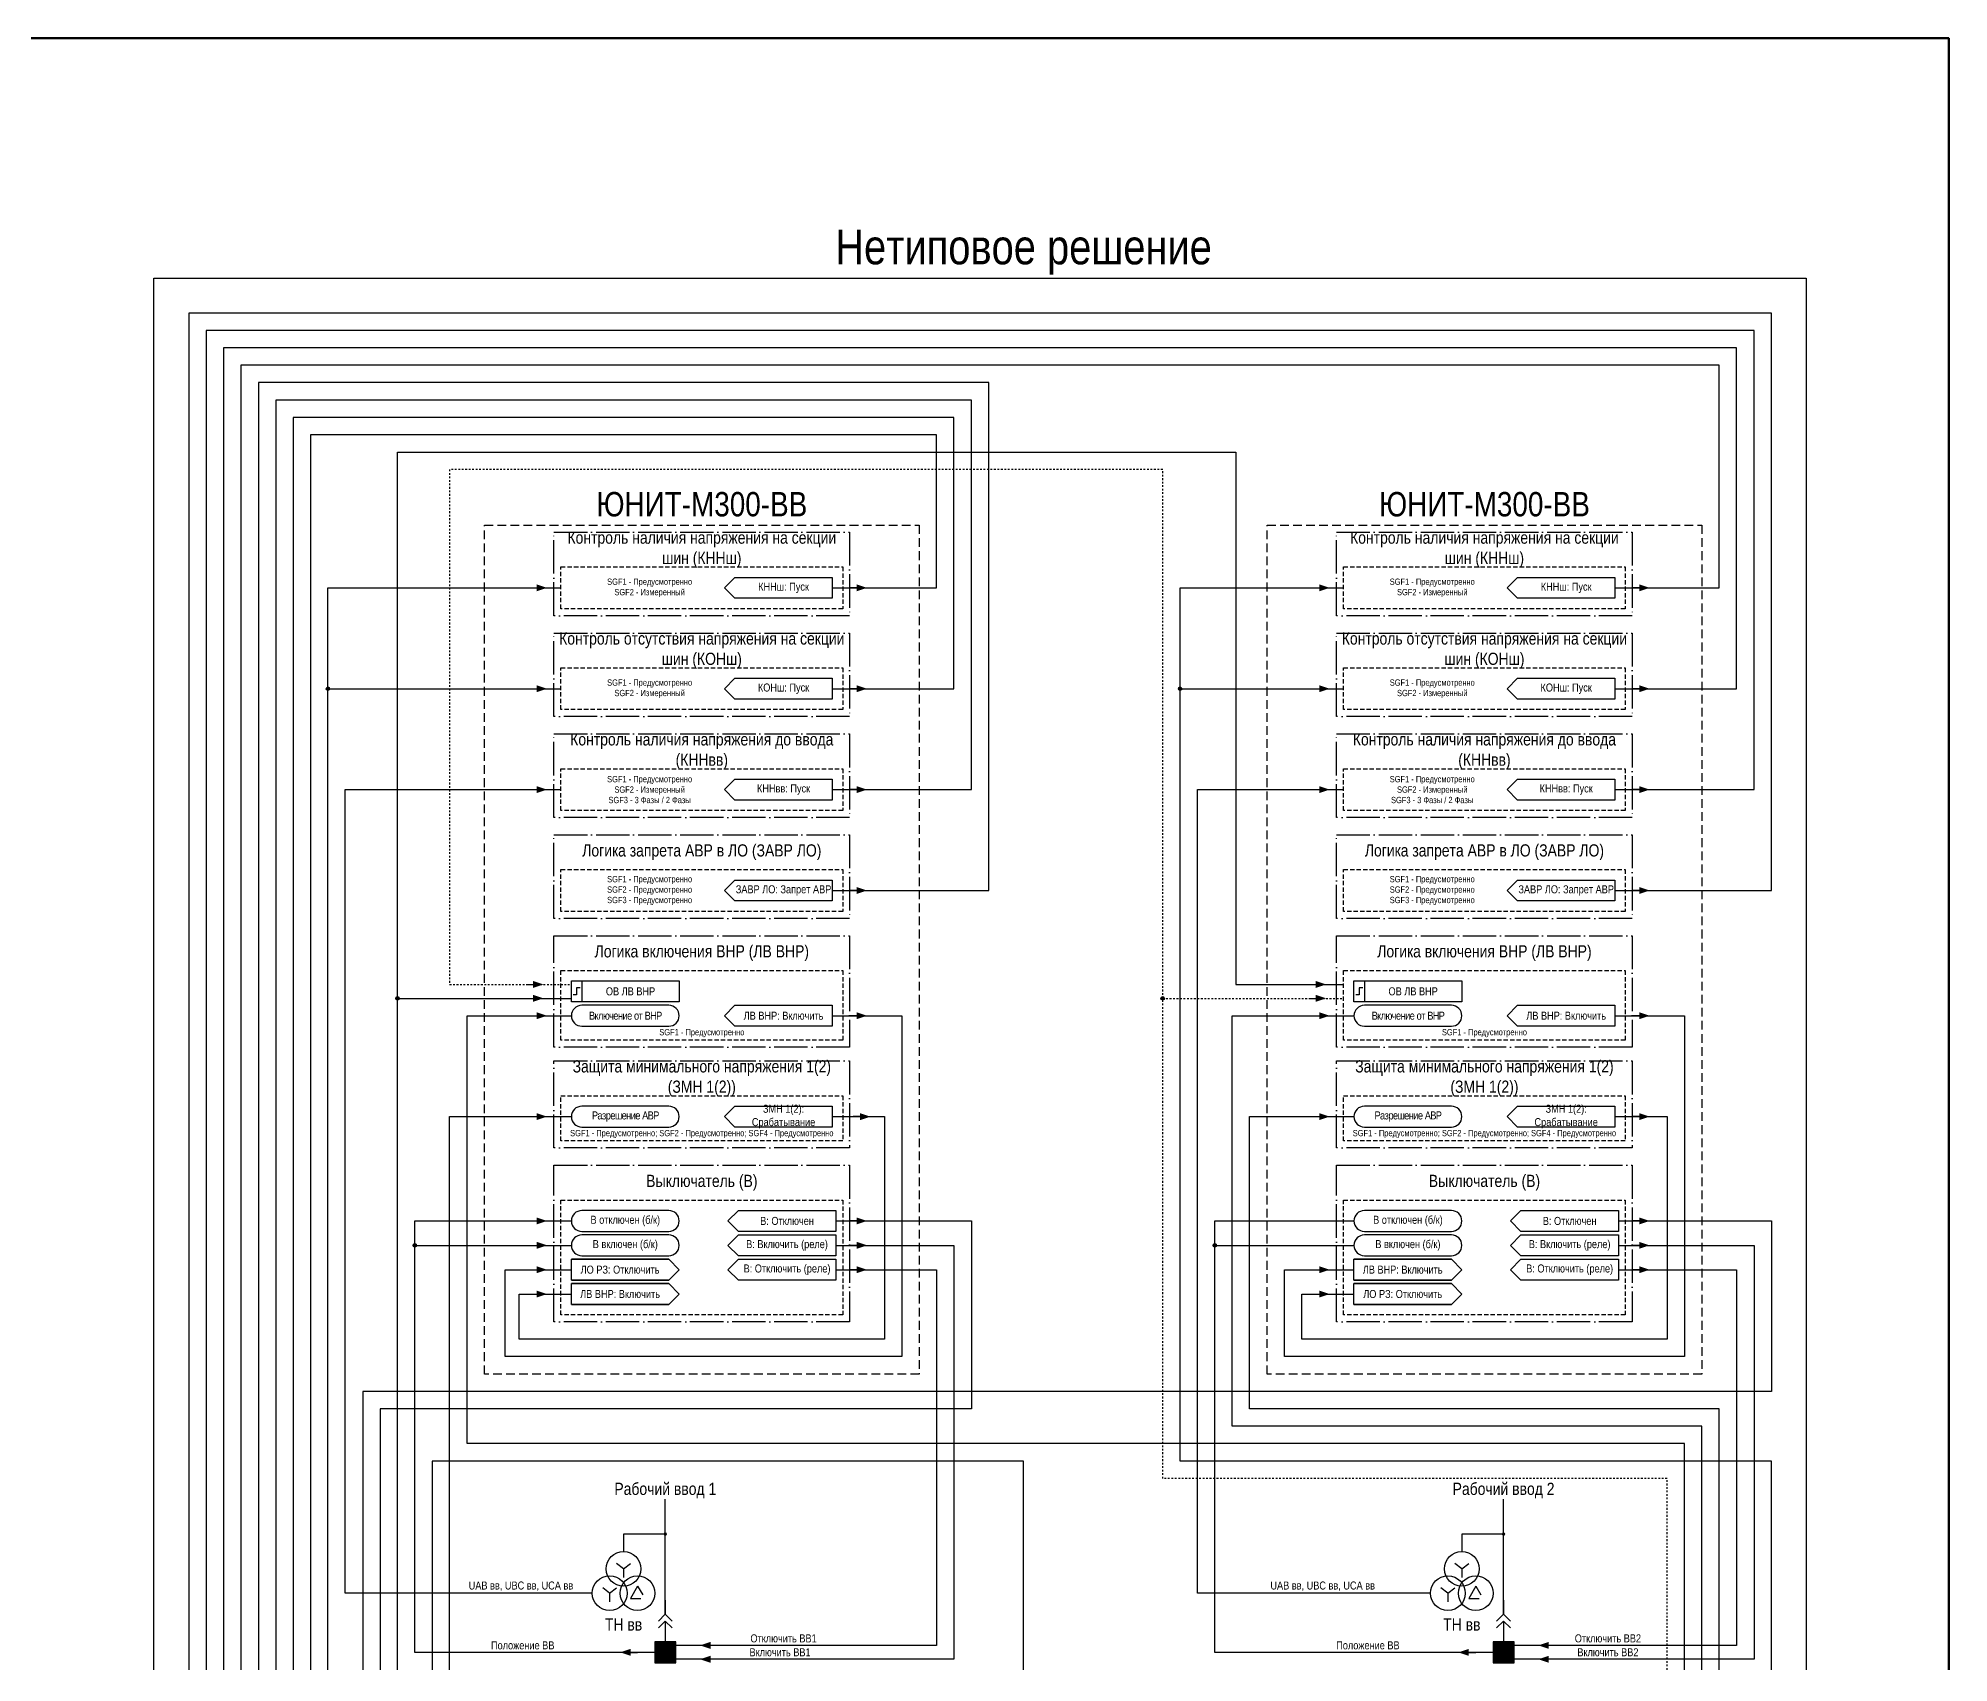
# Model space of a CAD drawing. Header units: millimetres. Extents: x -31 to 1726, y -64 to 999.
# Drawn here: x 1177 to 1726, y 532 to 999 of the extents above; entities that cross this region are included whole.
import ezdxf
from ezdxf.enums import TextEntityAlignment as Align

# ---------------------------------------------------------------- set-up
doc = ezdxf.new("R2010")
doc.units = ezdxf.units.MM
for name, pattern in [('ACAD_ISO04W100', [30, 24, -3, 0, -3]), ('JIS_02_1.0', [2, 1, -1]), ('штриховая2', [0.375, 0.25, -0.125])]:
    doc.linetypes.add(name, pattern=pattern)
doc.layers.add('TEXT', color=7, linetype='Continuous', lineweight=25)
doc.layers.add('Основная', color=7, linetype='Continuous')
doc.styles.add('2.5_Gost_RD', font='ARIALN.TTF', dxfattribs={"height": 2.5})
doc.styles.add('3.5_Gost_RD', font='ARIALN.TTF', dxfattribs={"height": 3.5})
doc.styles.add('Вывод', font='ARIALN.TTF', dxfattribs={"height": 2.5})
doc.styles.add('Компонент', font='ARIALN.TTF', dxfattribs={"height": 3.5})

# ---------------------------------------------------------------- blocks, each defined once
blk = doc.blocks.new('*U1068')
at = {"layer": 'Основная', "ltscale": 0.25}
for p, q in [((2, 2), (0, 0)), ((0, 0), (2, -2))]:
    blk.add_line(p, q, dxfattribs=at)
blk = doc.blocks.new('*U1071')
at = {"layer": 'Основная', "color": 0}
for p, q in [((0, 0), (0, 6)), ((0, -6), (0, -2))]:
    blk.add_line(p, q, dxfattribs=at)
at = {"ltscale": 0.25, "rotation": 89.99999999999999}
for p in [(0, 0), (0, -2)]:
    blk.add_blockref('*U1068', p, dxfattribs=at)
at = {"layer": 'Основная'}
for tag, height, style, p in [('ОУ1', 3.5, 'Компонент', (-5, 6)), ('В1', 2.5, 'Вывод', (3, 6)), ('ОУ2', 3.5, 'Компонент', (-5, -6)), ('В2', 2.5, 'Вывод', (3, -6))]:
    blk.add_attdef(tag, text='', height=height, dxfattribs=dict(at, style=style)).set_placement(p, align=Align.MIDDLE_CENTER)
blk = doc.blocks.new('*U1069')
at = {"ltscale": 0.35}
for q in [(-2, 1.5), (2, 1.5), (0, -2.5)]:
    blk.add_line((0, 0), q, dxfattribs=at)
blk.add_circle((0, 0), 5, dxfattribs=at)
at = {"ltscale": 0.35, "style": 'Компонент'}
blk.add_attdef('ОУ', text='', height=3.5, dxfattribs=at).set_placement((-1, 10), align=Align.MIDDLE_CENTER)
blk = doc.blocks.new('*U1065')
at = {"ltscale": 0.35}
for p, q in [((0, 2), (-2, -1.5)), ((0, 2), (1.5, -0.5)), ((-2, -1.5), (1, -1.5))]:
    blk.add_line(p, q, dxfattribs=at)
blk.add_circle((0, 0), 5, dxfattribs=at)
at = {"ltscale": 0.35, "style": 'Компонент'}
blk.add_attdef('ОУ', text='', height=3.5, dxfattribs=at).set_placement((0, 8), align=Align.MIDDLE_CENTER)
blk = doc.blocks.new('*U1070')
at = {"ltscale": 0.35}
for q in [(-2, 1.5), (2, 1.5), (0, -2.5)]:
    blk.add_line((0, 0), q, dxfattribs=at)
blk.add_circle((0, 0), 5, dxfattribs=at)
at = {"ltscale": 0.35, "style": 'Компонент'}
blk.add_attdef('ОУ', text='', height=3.5, dxfattribs=at).set_placement((0, 8), align=Align.MIDDLE_CENTER)
blk = doc.blocks.new('*U1074')
at = {"ltscale": 0.25}
blk.add_line((-1, 0), (-5, 0), dxfattribs=at)
blk.add_lwpolyline([(-3, 0, 2, 0, 0), (0, 0, 0, 0, 0)], format="xyseb", dxfattribs=at)
at = {"layer": 'Основная', "style": 'Вывод'}
blk.add_attdef('ОТ', text='', height=2.5, dxfattribs=at).set_placement((4, 0), align=Align.MIDDLE_CENTER)
blk = doc.blocks.new('*U1075')
at = {"ltscale": 0.25}
blk.add_line((1, 0), (5, 0), dxfattribs=at)
blk.add_lwpolyline([(3, 0, 2, 0, 0), (6, 0, 0, 0, 0)], format="xyseb", dxfattribs=at)
at = {"layer": 'Основная', "style": 'Вывод'}
blk.add_attdef('ОТ', text='', height=2.5, dxfattribs=at).set_placement((-4, 0), align=Align.MIDDLE_CENTER)
blk = doc.blocks.new('*U1078')
at = {"ltscale": 0.25}
blk.add_line((-1, 0), (-5, 0), dxfattribs=at)
blk.add_lwpolyline([(-3, 0, 2, 0, 0), (-6, 0, 0, 0, 0)], format="xyseb", dxfattribs=at)
at = {"layer": 'Основная', "style": 'Вывод'}
blk.add_attdef('ОТ', text='', height=2.5, dxfattribs=at).set_placement((4, 0), align=Align.MIDDLE_CENTER)
blk = doc.blocks.new('*U1076')
at = {"ltscale": 0.25}
blk.add_line((1, 0), (5, 0), dxfattribs=at)
blk.add_lwpolyline([(3, 0, 2, 0, 0), (0, 0, 0, 0, 0)], format="xyseb", dxfattribs=at)
at = {"layer": 'Основная', "style": 'Вывод'}
blk.add_attdef('ОТ', text='', height=2.5, dxfattribs=at).set_placement((-4, 0), align=Align.MIDDLE_CENTER)
blk = doc.blocks.new('Точка')
at = {"ltscale": 100}
h = blk.add_hatch(color=256, dxfattribs=at)
h.dxf.hatch_style = 1
edge = h.paths.add_edge_path()
edge.add_arc((0, 0), 0.5, 0, 360)
blk.add_circle((0, 0), 0.5, dxfattribs=at)

msp = doc.modelspace()

# ---------------------------------------------------------------- hatches: boundary and pattern name
at = {"ltscale": 100}
h = msp.add_hatch(color=256, dxfattribs=at)
h.dxf.hatch_style = 1
h.paths.add_polyline_path([(1356.5, 569, 1), (1357.5, 569, 1)])
h = msp.add_hatch(color=256, dxfattribs=at)
h.dxf.hatch_style = 1
h.paths.add_polyline_path([(1597.5, 569, 1), (1598.5, 569, 1)])
h = msp.add_hatch(color=0, dxfattribs=at)
h.dxf.hatch_style = 1
h.paths.add_polyline_path([(1354, 532), (1360, 532), (1360, 538), (1354, 538)])
h = msp.add_hatch(color=0, dxfattribs=at)
h.dxf.hatch_style = 1
h.paths.add_polyline_path([(1595, 532), (1601, 532), (1601, 538), (1595, 538)])

# ---------------------------------------------------------------- linework, layer by layer
at = {"color": 3, "lineweight": 50, "ltscale": 100}
msp.add_lwpolyline([(-31, 999), (1726, 999), (1726, -64), (-31, -64)], close=True, dxfattribs=at)
at = {"color": 3, "ltscale": 100}
msp.add_lwpolyline([(1210, 930), (1685, 930), (1685, 0), (1210, 0)], close=True, dxfattribs=at)
at = {"ltscale": 100}
for points in [[(1630, 754), (1675, 754), (1675, 920), (1220, 920), (1220, 254), (1410, 254)], [(1630, 783), (1670, 783), (1670, 915), (1225, 915), (1225, 169), (1410, 169)], [(1405, 754), (1450, 754), (1450, 900), (1240, 900), (1240, 261), (1410, 261)], [(1405, 783), (1445, 783), (1445, 895), (1245, 895), (1245, 176), (1410, 176)], [(1485, 211), (1550, 211), (1550, 445), (1650, 445), (1650, 595), (1300, 595), (1300, 718), (1330, 718)], [(1405, 718), (1425, 718), (1425, 620), (1311, 620), (1311, 645), (1330, 645)], [(1485, 204), (1555, 204), (1555, 440), (1655, 440), (1655, 600), (1520, 600), (1520, 718), (1555, 718)], [(1630, 718), (1650, 718), (1650, 620), (1535, 620), (1535, 645), (1555, 645)], [(1485, 323), (1540, 323), (1540, 445), (1295, 445), (1295, 689), (1330, 689)], [(1405, 689), (1420, 689), (1420, 625), (1315, 625), (1315, 638), (1330, 638)], [(1485, 316), (1560, 316), (1560, 435), (1660, 435), (1660, 605), (1525, 605), (1525, 689), (1555, 689)], [(1630, 689), (1645, 689), (1645, 625), (1540, 625), (1540, 638), (1555, 638)], [(1631, 659), (1675, 659), (1675, 610), (1270, 610), (1270, 309), (1410, 309)], [(1631, 659), (1675, 659), (1675, 610), (1270, 610), (1270, 183), (1410, 183)], [(1631, 659), (1675, 659), (1675, 610), (1270, 610), (1270, 183), (1410, 183)], [(1406, 659), (1445, 659), (1445, 605), (1275, 605), (1275, 316), (1410, 316)], [(1406, 659), (1445, 659), (1445, 605), (1275, 605), (1275, 190), (1410, 190)], [(1354, 535), (1285, 535), (1285, 659), (1330, 659)], [(1595, 535), (1515, 535), (1515, 659), (1555, 659)], [(1354, 535), (1285, 535), (1285, 652), (1330, 652)], [(1406, 652), (1440, 652), (1440, 533), (1360, 533)], [(1595, 535), (1515, 535), (1515, 652), (1555, 652)], [(1631, 652), (1670, 652), (1670, 533), (1601, 533)], [(1330, 642), (1358, 642), (1361, 645), (1358, 648), (1330, 648), (1358, 648), (1361, 645), (1358, 642), (1330, 642), (1330, 648)], [(1406, 645), (1435, 645), (1435, 537), (1360, 537)], [(1555, 642), (1583, 642), (1586, 645), (1583, 648), (1555, 648), (1583, 648), (1586, 645), (1583, 642), (1555, 642), (1555, 648)], [(1631, 645), (1665, 645), (1665, 537), (1601, 537)], [(1330, 635), (1358, 635), (1361, 638), (1358, 641), (1330, 641), (1358, 641), (1361, 638), (1358, 635), (1330, 635), (1330, 641)], [(1555, 635), (1583, 635), (1586, 638), (1583, 641), (1555, 641), (1583, 641), (1586, 638), (1583, 635), (1555, 635), (1555, 641)], [(1492, 488), (1460, 488), (1460, 590), (1290, 590), (1290, 370), (1410, 370)], [(1492, 488), (1460, 488), (1460, 590), (1290, 590), (1290, 363), (1410, 363)], [(1357, 546), (1357, 579)], [(1598, 546), (1598, 579)], [(1357, 546), (1357, 569), (1345, 569), (1345, 564)], [(1598, 546), (1598, 569), (1586, 569), (1586, 564)]]:
    msp.add_lwpolyline(points, dxfattribs=at)
at = {"ltscale": 0.5}
for points in [[(1630, 812), (1665, 812), (1665, 910), (1230, 910), (1230, 50), (1410, 50)], [(1630, 841), (1660, 841), (1660, 905), (1235, 905), (1235, 110), (1410, 110)], [(1405, 812), (1440, 812), (1440, 890), (1250, 890), (1250, 80), (1410, 80)], [(1405, 841), (1435, 841), (1435, 885), (1255, 885), (1255, 140), (1410, 140)]]:
    msp.add_lwpolyline(points, dxfattribs=at)
at = {"color": 1, "ltscale": 100}
for points in [[(1502, 460), (1280, 460), (1280, 880), (1521, 880), (1521, 727), (1552, 727)], [(1502, 460), (1280, 460), (1280, 723), (1330, 723)]]:
    msp.add_lwpolyline(points, dxfattribs=at)
at = {"color": 251, "linetype": 'JIS_02_1.0', "ltscale": 0.5, "true_color": 0x58595b}
for points in [[(1485, 218), (1545, 218), (1545, 450), (1645, 450), (1645, 585), (1500, 585), (1500, 875), (1295, 875), (1295, 727), (1330, 727)], [(1485, 218), (1545, 218), (1545, 450), (1645, 450), (1645, 585), (1500, 585), (1500, 723), (1552, 723)]]:
    msp.add_lwpolyline(points, dxfattribs=at)
at = {"linetype": 'штриховая2', "lineweight": 30, "ltscale": 10}
for points in [[(1305, 859), (1430, 859), (1430, 615), (1305, 615)], [(1530, 859), (1655, 859), (1655, 615), (1530, 615)]]:
    msp.add_lwpolyline(points, close=True, dxfattribs=at)
at = {"color": 251, "linetype": 'ACAD_ISO04W100', "lineweight": 30, "ltscale": 0.4, "true_color": 0x58595b}
for points in [[(1325, 857), (1410, 857), (1410, 833), (1325, 833)], [(1550, 857), (1635, 857), (1635, 833), (1550, 833)], [(1325, 828), (1410, 828), (1410, 804), (1325, 804)], [(1550, 828), (1635, 828), (1635, 804), (1550, 804)], [(1325, 799), (1410, 799), (1410, 775), (1325, 775)], [(1550, 799), (1635, 799), (1635, 775), (1550, 775)], [(1325, 770), (1410, 770), (1410, 746), (1325, 746)], [(1550, 770), (1635, 770), (1635, 746), (1550, 746)], [(1325, 741), (1410, 741), (1410, 709), (1325, 709)], [(1550, 741), (1635, 741), (1635, 709), (1550, 709)], [(1325, 705), (1410, 705), (1410, 680), (1325, 680)], [(1550, 705), (1635, 705), (1635, 680), (1550, 680)], [(1325, 675), (1410, 675), (1410, 630), (1325, 630)], [(1550, 675), (1635, 675), (1635, 630), (1550, 630)]]:
    msp.add_lwpolyline(points, close=True, dxfattribs=at)
at = {"linetype": 'штриховая2', "ltscale": 5}
for points in [[(1327, 847), (1408, 847), (1408, 835), (1327, 835)], [(1552, 847), (1633, 847), (1633, 835), (1552, 835)], [(1327, 818), (1408, 818), (1408, 806), (1327, 806)], [(1552, 818), (1633, 818), (1633, 806), (1552, 806)], [(1327, 789), (1408, 789), (1408, 777), (1327, 777)], [(1552, 789), (1633, 789), (1633, 777), (1552, 777)], [(1327, 760), (1408, 760), (1408, 748), (1327, 748)], [(1552, 760), (1633, 760), (1633, 748), (1552, 748)], [(1327, 731), (1408, 731), (1408, 711), (1327, 711)], [(1552, 731), (1633, 731), (1633, 711), (1552, 711)], [(1327, 695), (1408, 695), (1408, 682), (1327, 682)], [(1552, 695), (1633, 695), (1633, 682), (1552, 682)], [(1327, 665), (1408, 665), (1408, 632), (1327, 632)], [(1552, 665), (1633, 665), (1633, 632), (1552, 632)]]:
    msp.add_lwpolyline(points, close=True, dxfattribs=at)
at = {"color": 5, "ltscale": 100}
for points in [[(1348, 479), (1260, 479), (1260, 841), (1327, 841)], [(1607, 479), (1675, 479), (1675, 590), (1505, 590), (1505, 841), (1552, 841)], [(1348, 479), (1260, 479), (1260, 812), (1327, 812)], [(1607, 479), (1675, 479), (1675, 590), (1505, 590), (1505, 812), (1552, 812)], [(1336, 552), (1265, 552), (1265, 783), (1327, 783)], [(1577, 552), (1510, 552), (1510, 783), (1552, 783)]]:
    msp.add_lwpolyline(points, dxfattribs=at)
at = {"ltscale": 100}
for points in [[(1377, 844), (1405, 844), (1405, 838), (1377, 838), (1374, 841)], [(1602, 844), (1630, 844), (1630, 838), (1602, 838), (1599, 841)], [(1377, 815), (1405, 815), (1405, 809), (1377, 809), (1374, 812)], [(1602, 815), (1630, 815), (1630, 809), (1602, 809), (1599, 812)], [(1377, 786), (1405, 786), (1405, 780), (1377, 780), (1374, 783)], [(1602, 786), (1630, 786), (1630, 780), (1602, 780), (1599, 783)], [(1377, 757), (1405, 757), (1405, 751), (1377, 751), (1374, 754)], [(1602, 757), (1630, 757), (1630, 751), (1602, 751), (1599, 754)], [(1330, 728), (1361, 728), (1361, 722), (1330, 722)], [(1330, 728), (1333, 728), (1333, 722), (1330, 722)], [(1555, 728), (1586, 728), (1586, 722), (1555, 722)], [(1555, 728), (1558, 728), (1558, 722), (1555, 722)], [(1377, 721), (1405, 721), (1405, 715), (1377, 715), (1374, 718)], [(1602, 721), (1630, 721), (1630, 715), (1602, 715), (1599, 718)], [(1377, 692), (1405, 692), (1405, 686), (1377, 686), (1374, 689)], [(1602, 692), (1630, 692), (1630, 686), (1602, 686), (1599, 689)], [(1378, 662), (1406, 662), (1406, 656), (1378, 656), (1375, 659)], [(1603, 662), (1631, 662), (1631, 656), (1603, 656), (1600, 659)], [(1378, 655), (1406, 655), (1406, 649), (1378, 649), (1375, 652)], [(1603, 655), (1631, 655), (1631, 649), (1603, 649), (1600, 652)], [(1378, 648), (1406, 648), (1406, 642), (1378, 642), (1375, 645)], [(1603, 648), (1631, 648), (1631, 642), (1603, 642), (1600, 645)], [(1354, 532), (1360, 532), (1360, 538), (1354, 538)], [(1595, 532), (1601, 532), (1601, 538), (1595, 538)]]:
    msp.add_lwpolyline(points, close=True, dxfattribs=at)
at = {"lineweight": 30, "ltscale": 100}
for points in [[(1332.5, 726), (1331.5, 726), (1331.5, 724), (1330.5, 724)], [(1557.5, 726), (1556.5, 726), (1556.5, 724), (1555.5, 724)]]:
    msp.add_lwpolyline(points, dxfattribs=at)
at = {"ltscale": 100}
for points in [[(1333, 715), (1358, 715, 1), (1358, 721), (1333, 721, 1)], [(1558, 715), (1583, 715, 1), (1583, 721), (1558, 721, 1)], [(1333, 686), (1358, 686, 1), (1358, 692), (1333, 692, 1)], [(1558, 686), (1583, 686, 1), (1583, 692), (1558, 692, 1)], [(1333, 656), (1358, 656, 1), (1358, 662), (1333, 662, 1)], [(1558, 656), (1583, 656, 1), (1583, 662), (1558, 662, 1)], [(1333, 649), (1358, 649, 1), (1358, 655), (1333, 655, 1)], [(1558, 649), (1583, 649, 1), (1583, 655), (1558, 655, 1)]]:
    msp.add_lwpolyline(points, format="xyb", close=True, dxfattribs=at)

# ---------------------------------------------------------------- block references
for p in [(1260, 812), (1505, 812), (1280, 723), (1500, 723), (1285, 652), (1515, 652)]:
    msp.add_blockref('Точка', p, dxfattribs=at)
at = {"ltscale": 0.35}
for name, p in [('*U1070', (1345, 559)), ('*U1070', (1586, 559)), ('*U1069', (1341, 552)), ('*U1065', (1349, 552)), ('*U1069', (1582, 552)), ('*U1065', (1590, 552))]:
    msp.add_blockref(name, p, dxfattribs=at)
at = {"layer": 'Основная', "ltscale": 0.25}
for name, p in [('*U1075', (1317, 841)), ('*U1074', (1415, 841)), ('*U1075', (1542, 841)), ('*U1074', (1640, 841)), ('*U1075', (1317, 812)), ('*U1074', (1415, 812)), ('*U1075', (1542, 812)), ('*U1074', (1640, 812)), ('*U1075', (1317, 783)), ('*U1074', (1415, 783)), ('*U1075', (1542, 783)), ('*U1074', (1640, 783)), ('*U1074', (1415, 754)), ('*U1074', (1640, 754)), ('*U1075', (1316, 727)), ('*U1075', (1541, 727)), ('*U1075', (1316, 723)), ('*U1075', (1541, 723)), ('*U1075', (1317, 718)), ('*U1074', (1415, 718)), ('*U1075', (1542, 718)), ('*U1074', (1640, 718)), ('*U1075', (1317, 689)), ('*U1074', (1416, 689)), ('*U1075', (1542, 689)), ('*U1074', (1640, 689)), ('*U1075', (1317, 659)), ('*U1074', (1415, 659)), ('*U1074', (1640, 659)), ('*U1075', (1317, 652)), ('*U1074', (1415, 652)), ('*U1074', (1640, 652)), ('*U1075', (1317, 645)), ('*U1074', (1415, 645)), ('*U1075', (1542, 645)), ('*U1074', (1640, 645)), ('*U1075', (1317, 638)), ('*U1075', (1542, 638)), ('*U1076', (1344, 535)), ('*U1078', (1373, 537)), ('*U1078', (1373, 533)), ('*U1076', (1585, 535)), ('*U1078', (1614, 537)), ('*U1078', (1614, 533))]:
    msp.add_blockref(name, p, dxfattribs=at)
at = {"layer": 'Основная', "ltscale": 0.25, "xscale": -1, "rotation": 180}
for p in [(1357, 544), (1598, 544)]:
    msp.add_blockref('*U1071', p, dxfattribs=at)

# ---------------------------------------------------------------- texts
at = {"color": 30, "ltscale": 100, "attachment_point": 5, "style": '3.5_Gost_RD'}
for s, insert, char_height, width in [('{\\C3;Нетиповое решение}', (1460, 937.5), 10, 440), ('{\\C3;ЮНИТ-М300-ВВ}', (1367.5, 865), 7, 125), ('{\\C3;ЮНИТ-М300-ВВ}', (1592.5, 865), 7, 125), ('Контроль наличия напряжения на секции шин (КННш)', (1367.5, 852), 3.5, 85), ('Контроль наличия напряжения на секции шин (КННш)', (1592.5, 852), 3.5, 85), ('Контроль отсутствия напряжения на секции шин (КОНш)', (1367.5, 823), 3.5, 85), ('Контроль отсутствия напряжения на секции шин (КОНш)', (1592.5, 823), 3.5, 85), ('Контроль наличия напряжения до ввода (КННвв)', (1367.5, 794), 3.5, 85), ('Контроль наличия напряжения до ввода (КННвв)', (1592.5, 794), 3.5, 85), ('{\\C30;\\c1938679;Логика запрета АВР в ЛО (ЗАВР ЛО)}', (1367.5, 765), 3.5, 85), ('{\\C30;\\c1938679;Логика запрета АВР в ЛО (ЗАВР ЛО)}', (1592.5, 765), 3.5, 85), ('{\\C30;\\c1938679;Логика включения ВНР (ЛВ ВНР)}', (1367.5, 736), 3.5, 85), ('{\\C30;\\c1938679;Логика включения ВНР (ЛВ ВНР)}', (1592.5, 736), 3.5, 85), ('\\pt171.5;Защита минимального напряжения 1(2)\\P(ЗМН 1(2))', (1367.5, 700), 3.5, 85), ('\\pt171.5;Защита минимального напряжения 1(2)\\P(ЗМН 1(2))', (1592.5, 700), 3.5, 85), ('\\pt171.5;Выключатель (В)', (1367.5, 670), 3.5, 85), ('\\pt171.5;Выключатель (В)', (1592.5, 670), 3.5, 85), ('{\\C30;\\c1938679;Рабочий ввод 1}', (1357, 581.5), 3.5, 30), ('{\\C30;\\c1938679;Рабочий ввод 2}', (1598, 581.5), 3.5, 32), ('{\\C30;\\c1938679;ТН вв}', (1345, 543), 3.5, 11), ('{\\C30;\\c1938679;ТН вв}', (1586, 543), 3.5, 11)]:
    msp.add_mtext(s, dxfattribs=dict(at, insert=insert, char_height=char_height, width=width))
at = {"color": 3, "ltscale": 100, "char_height": 1.8, "attachment_point": 5, "style": '3.5_Gost_RD'}
for s, insert, width in [('SGF1 - Предусмотренно\\PSGF2 - Измеренный', (1352.5, 841), 35), ('SGF1 - Предусмотренно\\PSGF2 - Измеренный', (1577.5, 841), 35), ('SGF1 - Предусмотренно\\PSGF2 - Измеренный', (1352.5, 812), 35), ('SGF1 - Предусмотренно\\PSGF2 - Измеренный', (1577.5, 812), 35), ('SGF1 - Предусмотренно\\PSGF2 - Измеренный\\PSGF3 - 3 Фазы / 2 Фазы', (1352.5, 783), 35), ('SGF1 - Предусмотренно\\PSGF2 - Измеренный\\PSGF3 - 3 Фазы / 2 Фазы', (1577.5, 783), 35), ('SGF1 - Предусмотренно\\PSGF2 - Предусмотренно\\PSGF3 - Предусмотренно', (1352.5, 754), 35), ('SGF1 - Предусмотренно\\PSGF2 - Предусмотренно\\PSGF3 - Предусмотренно', (1577.5, 754), 35), ('SGF1 - Предусмотренно', (1367.5, 713), 75), ('SGF1 - Предусмотренно', (1592.5, 713), 75), ('SGF1 - Предусмотренно; SGF2 - Предусмотренно; SGF4 - Предусмотренно', (1367.5, 684), 75), ('SGF1 - Предусмотренно; SGF2 - Предусмотренно; SGF4 - Предусмотренно', (1592.5, 684), 75)]:
    msp.add_mtext(s, dxfattribs=dict(at, insert=insert, width=width))
at = {"ltscale": 100, "char_height": 2.3, "attachment_point": 5, "style": '2.5_Gost_RD'}
for s, insert, width in [('КННш: Пуск', (1391, 841), 28), ('КННш: Пуск', (1616, 841), 28), ('КОНш: Пуск', (1391, 812), 28), ('КОНш: Пуск', (1616, 812), 28), ('КННвв: Пуск', (1391, 783), 28), ('КННвв: Пуск', (1616, 783), 28), ('ЗАВР ЛО: Запрет АВР', (1391, 754), 28), ('ЗАВР ЛО: Запрет АВР', (1616, 754), 28), ('ЛВ ВНР: Включить', (1391, 718), 28), ('ЛВ ВНР: Включить', (1616, 718), 28), ('ЗМН 1(2): Срабатывание', (1391, 689), 28), ('ЗМН 1(2): Срабатывание', (1616, 689), 28), ('В: Отключен', (1392, 659), 28), ('В: Отключен', (1617, 659), 28), ('В: Включить (реле)', (1392, 652), 28), ('В: Включить (реле)', (1617, 652), 28), ('ЛО РЗ: Отключить', (1344, 645), 28), ('В: Отключить (реле)', (1392, 645), 28), ('ЛВ ВНР: Включить', (1569, 645), 28), ('В: Отключить (реле)', (1617, 645), 28), ('ЛВ ВНР: Включить', (1344, 638), 28), ('ЛО РЗ: Отключить', (1569, 638), 28), ('UAB вв, UBC вв, UCA вв', (1315.5, 554), 41), ('UAB вв, UBC вв, UCA вв', (1546, 554), 62), ('Отключить ВВ1', (1391, 539), 34), ('Отключить ВВ2', (1628, 539), 34), ('Положение ВВ', (1316, 537), 40), ('Включить ВВ1', (1390, 535), 40), ('Положение ВВ', (1559, 537), 40), ('Включить ВВ2', (1628, 535), 34)]:
    msp.add_mtext(s, dxfattribs=dict(at, insert=insert, width=width))
at = {"layer": 'TEXT', "color": 0, "ltscale": 100, "char_height": 2.3, "width": 28, "attachment_point": 5, "style": '2.5_Gost_RD'}
for insert in [(1347, 725), (1572, 725)]:
    msp.add_mtext('{\\C256;ОВ ЛВ ВНР}', dxfattribs=dict(at, insert=insert))
at = {"layer": 'TEXT', "ltscale": 100, "char_height": 2.3, "width": 31, "attachment_point": 5, "style": '2.5_Gost_RD'}
for s, insert in [('{\\T0.9;Включение от ВНР}', (1345.5, 718)), ('{\\T0.9;Включение от ВНР}', (1570.5, 718)), ('{\\T0.9;Разрешение АВР}', (1345.5, 689)), ('{\\T0.9;Разрешение АВР}', (1570.5, 689)), ('В отключен (б/к)', (1345.5, 659)), ('В отключен (б/к)', (1570.5, 659)), ('В включен (б/к)', (1345.5, 652)), ('В включен (б/к)', (1570.5, 652))]:
    msp.add_mtext(s, dxfattribs=dict(at, insert=insert))

doc.saveas('drawing.dxf')
